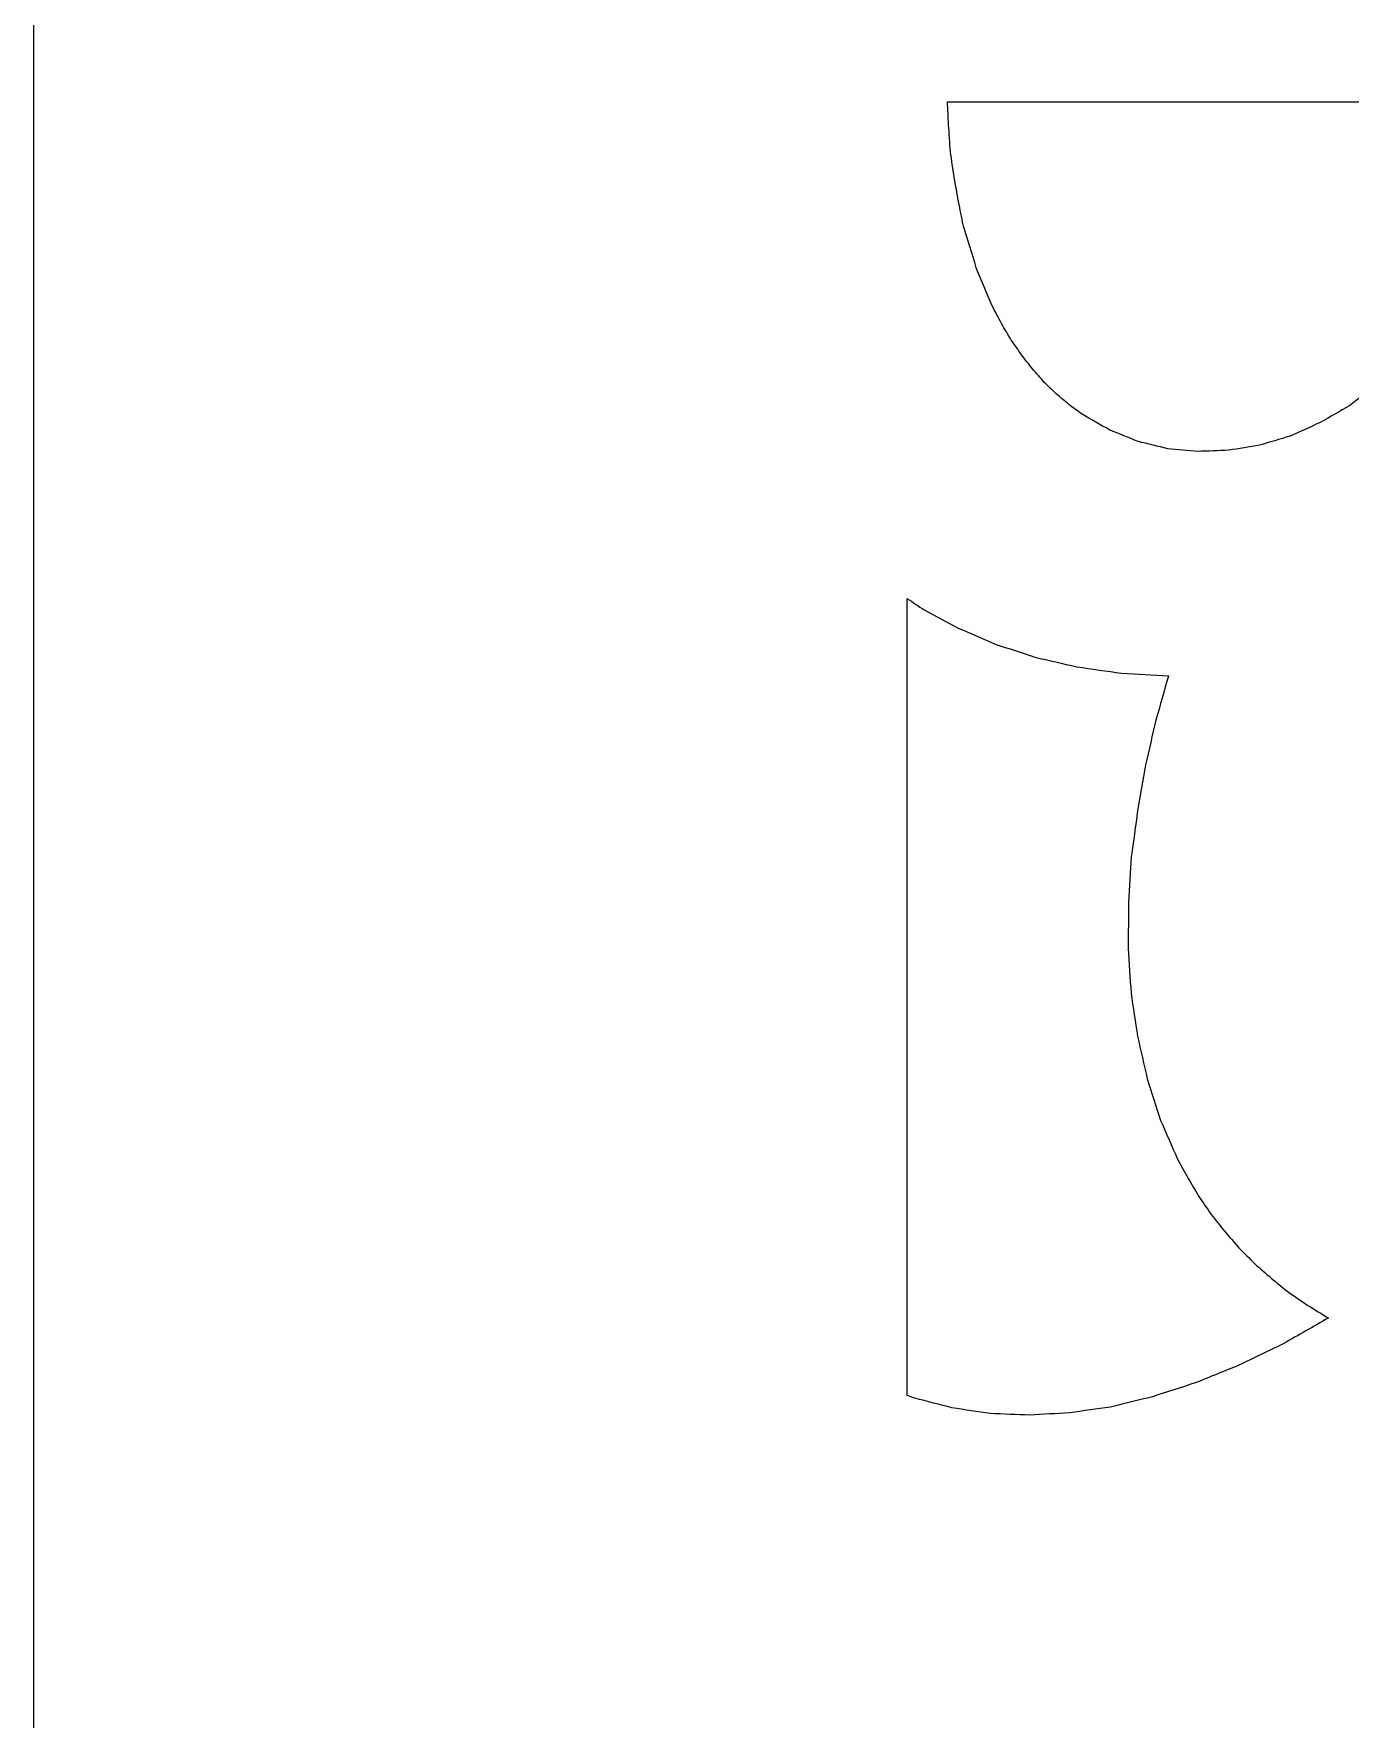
# Model space of a CAD drawing. Header units: centimetres. Extents: x -8.1 to 7.9, y -12 to 13.9.
# Drawn here: x 0.793 to 2.035, y 9.565 to 11.154 of the extents above; entities that cross this region are included whole.
import ezdxf

# ---------------------------------------------------------------- set-up
doc = ezdxf.new("R2010")
doc.units = ezdxf.units.CM
doc.header["$MEASUREMENT"] = 0
doc.layers.add('layer 1', color=7, linetype='Continuous')

msp = doc.modelspace()

# ---------------------------------------------------------------- linework, layer by layer
at = {"layer": 'layer 1', "color": 242, "lineweight": 9}
msp.add_open_spline([(7.85059, 13.91214), (5.49816, 13.91214), (3.14574, 13.91214), (0.79331, 13.91214), (0.79331, 13.91214), (0.79331, 6.04981), (0.79331, -1.81251), (0.79331, -9.67484), (0.79331, -9.67484), (0.79333, -9.67484), (0.79335, -9.67484), (0.79337, -9.67484), (0.79337, -9.67484), (0.79337, -10.43807), (0.79337, -11.2013), (0.79337, -11.96454), (0.79337, -11.96454), (1.06782, -11.96454), (1.34227, -11.96454), (1.61672, -11.96454), (1.61672, -11.96454), (1.61672, -11.84692), (1.61672, -11.72929), (1.61672, -11.61168), (1.61672, -11.61168), (1.90703, -11.61168), (2.19733, -11.61168), (2.48764, -11.61168), (2.48764, -11.61168), (2.48764, -11.38183), (2.48764, -11.15199), (2.48764, -10.92215), (2.48764, -10.92215), (2.60509, -10.9198), (2.72254, -10.91746), (2.83998, -10.91511), (2.83998, -10.91511), (2.86084, -10.97458), (2.88817, -11.02616), (2.93355, -11.07169), (2.93355, -11.07169), (2.97798, -11.11626), (3.0239, -11.14381), (3.07784, -11.15634), (3.07784, -11.15634), (3.14922, -11.17295), (3.2246, -11.16572), (3.28191, -11.11572), (3.28191, -11.11572), (3.33736, -11.06734), (3.36936, -10.98984), (3.38086, -10.91591), (3.38086, -10.91591), (3.41366, -10.91923), (3.44157, -10.91847), (3.4679, -10.9147), (3.4679, -10.9147), (3.59924, -10.8959), (3.66128, -10.81279), (3.67237, -10.68747), (3.67237, -10.68747), (3.67509, -10.65676), (3.67293, -10.62644), (3.66317, -10.59975), (3.66317, -10.59975), (3.66523, -10.60026), (3.6673, -10.60077), (3.66936, -10.60129), (3.66936, -10.60129), (3.71571, -10.61732), (3.76206, -10.63334), (3.80841, -10.64937), (3.80841, -10.64937), (3.83622, -10.93337), (4.05554, -11.1545), (4.32198, -11.1545), (4.32198, -11.1545), (4.58842, -11.1545), (4.80773, -10.93337), (4.83555, -10.64937), (4.83555, -10.64937), (4.8819, -10.63334), (4.92824, -10.61732), (4.97459, -10.60129), (4.97459, -10.60129), (4.97666, -10.60077), (4.97872, -10.60026), (4.98078, -10.59975), (4.98078, -10.59975), (4.97103, -10.62644), (4.96887, -10.65676), (4.97159, -10.68747), (4.97159, -10.68747), (4.98267, -10.81279), (5.04471, -10.8959), (5.17606, -10.9147), (5.17606, -10.9147), (5.20238, -10.91847), (5.23029, -10.91923), (5.2631, -10.91591), (5.2631, -10.91591), (5.27459, -10.98984), (5.30659, -11.06734), (5.36205, -11.11572), (5.36205, -11.11572), (5.41935, -11.16572), (5.49474, -11.17295), (5.56611, -11.15634), (5.56611, -11.15634), (5.62005, -11.14381), (5.66597, -11.11626), (5.71041, -11.07169), (5.71041, -11.07169), (5.75579, -11.02616), (5.78311, -10.97458), (5.80397, -10.91511), (5.80397, -10.91511), (5.92142, -10.91746), (6.03887, -10.9198), (6.15631, -10.92215), (6.15631, -10.92215), (6.15631, -11.15199), (6.15631, -11.38183), (6.15631, -11.61168), (6.15631, -11.61168), (6.44662, -11.61168), (6.73693, -11.61168), (7.02724, -11.61168), (7.02724, -11.61168), (7.02724, -11.72929), (7.02724, -11.84692), (7.02724, -11.96454), (7.02724, -11.96454), (7.30169, -11.96454), (7.57614, -11.96454), (7.85059, -11.96454), (7.85059, -11.96454), (7.85059, -11.2013), (7.85059, -10.43807), (7.85059, -9.67484), (7.85059, -9.67484), (7.85059, -1.81251), (7.85059, 6.04981), (7.85059, 13.91214)], degree=3, knots=[0, 0, 0, 0, 0.027027, 0.027027, 0.027027, 0.027027, 0.0540541, 0.0540541, 0.0540541, 0.0540541, 0.0810811, 0.0810811, 0.0810811, 0.0810811, 0.1081081, 0.1081081, 0.1081081, 0.1081081, 0.1351351, 0.1351351, 0.1351351, 0.1351351, 0.1621622, 0.1621622, 0.1621622, 0.1621622, 0.1891892, 0.1891892, 0.1891892, 0.1891892, 0.2162162, 0.2162162, 0.2162162, 0.2162162, 0.2432432, 0.2432432, 0.2432432, 0.2432432, 0.2702703, 0.2702703, 0.2702703, 0.2702703, 0.2972973, 0.2972973, 0.2972973, 0.2972973, 0.3243243, 0.3243243, 0.3243243, 0.3243243, 0.3513514, 0.3513514, 0.3513514, 0.3513514, 0.3783784, 0.3783784, 0.3783784, 0.3783784, 0.4054054, 0.4054054, 0.4054054, 0.4054054, 0.4324324, 0.4324324, 0.4324324, 0.4324324, 0.4594595, 0.4594595, 0.4594595, 0.4594595, 0.4864865, 0.4864865, 0.4864865, 0.4864865, 0.5135135, 0.5135135, 0.5135135, 0.5135135, 0.5405405, 0.5405405, 0.5405405, 0.5405405, 0.5675676, 0.5675676, 0.5675676, 0.5675676, 0.5945946, 0.5945946, 0.5945946, 0.5945946, 0.6216216, 0.6216216, 0.6216216, 0.6216216, 0.6486486, 0.6486486, 0.6486486, 0.6486486, 0.6756757, 0.6756757, 0.6756757, 0.6756757, 0.7027027, 0.7027027, 0.7027027, 0.7027027, 0.7297297, 0.7297297, 0.7297297, 0.7297297, 0.7567568, 0.7567568, 0.7567568, 0.7567568, 0.7837838, 0.7837838, 0.7837838, 0.7837838, 0.8108108, 0.8108108, 0.8108108, 0.8108108, 0.8378378, 0.8378378, 0.8378378, 0.8378378, 0.8648649, 0.8648649, 0.8648649, 0.8648649, 0.8918919, 0.8918919, 0.8918919, 0.8918919, 0.9189189, 0.9189189, 0.9189189, 0.9189189, 0.9459459, 0.9459459, 0.9459459, 0.9459459, 1, 1, 1, 1], dxfattribs=at)
at = {"layer": 'layer 1', "color": 7, "lineweight": 9}
for points, knots in [([(1.6548, 11.08923), (1.65513, 11.08203), (1.65545, 11.07484), (1.65577, 11.06764), (1.65577, 11.06764), (1.65636, 11.0592), (1.65695, 11.05075), (1.65753, 11.04232), (1.65753, 11.04232), (1.6587, 11.03424), (1.65989, 11.02615), (1.66106, 11.01808), (1.66106, 11.01808), (1.66244, 11.01049), (1.6638, 11.00288), (1.66517, 10.99528), (1.66517, 10.99528), (1.66664, 10.98793), (1.66812, 10.98057), (1.66959, 10.97322), (1.66959, 10.97322), (1.67371, 10.95972), (1.67783, 10.9462), (1.68194, 10.93271), (1.68194, 10.93271), (1.68694, 10.92076), (1.69194, 10.90883), (1.69694, 10.89689), (1.69694, 10.89689), (1.69987, 10.89134), (1.70282, 10.88579), (1.70575, 10.88024), (1.70575, 10.88024), (1.70879, 10.87506), (1.71183, 10.86987), (1.71488, 10.86468), (1.71488, 10.86468), (1.71811, 10.86011), (1.72135, 10.85552), (1.72458, 10.85094), (1.72458, 10.85094), (1.72801, 10.84648), (1.73143, 10.84202), (1.73486, 10.83756), (1.73486, 10.83756), (1.7386, 10.83334), (1.74231, 10.82911), (1.74605, 10.82489), (1.74605, 10.82489), (1.74977, 10.82128), (1.7535, 10.81766), (1.75722, 10.81404), (1.75722, 10.81404), (1.76124, 10.81066), (1.76525, 10.80729), (1.76927, 10.80391), (1.76927, 10.80391), (1.77339, 10.8009), (1.77751, 10.79789), (1.78163, 10.79487), (1.78163, 10.79487), (1.79025, 10.78992), (1.79887, 10.78498), (1.8075, 10.78003), (1.8075, 10.78003), (1.81651, 10.77642), (1.82554, 10.7728), (1.83455, 10.76918), (1.83455, 10.76918), (1.84387, 10.7669), (1.85317, 10.7646), (1.86249, 10.76231), (1.86249, 10.76231), (1.8719, 10.76146), (1.88131, 10.76062), (1.89071, 10.75977), (1.89071, 10.75977), (1.90041, 10.76014), (1.91012, 10.7605), (1.91984, 10.76086), (1.91984, 10.76086), (1.92953, 10.76243), (1.93923, 10.764), (1.94895, 10.76557), (1.94895, 10.76557), (1.95855, 10.76845), (1.96815, 10.77135), (1.97776, 10.77425), (1.97776, 10.77425), (1.98717, 10.77846), (1.99658, 10.78269), (2.00598, 10.78691), (2.00598, 10.78691), (2.0152, 10.79222), (2.02441, 10.79753), (2.03363, 10.80283), (2.03363, 10.80283), (2.04235, 10.80958), (2.05107, 10.81633), (2.0598, 10.82309), (2.0598, 10.82309), (2.06401, 10.82683), (2.06823, 10.83056), (2.07244, 10.8343), (2.07244, 10.8343), (2.07646, 10.8384), (2.08048, 10.84251), (2.0845, 10.8466), (2.0845, 10.8466), (2.08852, 10.85094), (2.09254, 10.85528), (2.09655, 10.85962), (2.09655, 10.85962), (2.10027, 10.86446), (2.10401, 10.86928), (2.10774, 10.8741), (2.10774, 10.8741), (2.11135, 10.87892), (2.11498, 10.88375), (2.11861, 10.88857), (2.11861, 10.88857), (2.12204, 10.89388), (2.12547, 10.89918), (2.12891, 10.90449), (2.12891, 10.90449), (2.13527, 10.91582), (2.14164, 10.92716), (2.14802, 10.93849), (2.14802, 10.93849), (2.15341, 10.95103), (2.15879, 10.96357), (2.16419, 10.97611), (2.16419, 10.97611), (2.1687, 10.98987), (2.1732, 11.00361), (2.17771, 11.01736), (2.17771, 11.01736), (2.18105, 11.03207), (2.18438, 11.04677), (2.18771, 11.06148), (2.18771, 11.06148), (2.18897, 11.07074), (2.19021, 11.07998), (2.19147, 11.08923), (2.19147, 11.08923), (2.01258, 11.08923), (1.83369, 11.08923), (1.6548, 11.08923)], [0, 0, 0, 0, 0.0263158, 0.0263158, 0.0263158, 0.0263158, 0.0526316, 0.0526316, 0.0526316, 0.0526316, 0.0789474, 0.0789474, 0.0789474, 0.0789474, 0.1052632, 0.1052632, 0.1052632, 0.1052632, 0.1315789, 0.1315789, 0.1315789, 0.1315789, 0.1578947, 0.1578947, 0.1578947, 0.1578947, 0.1842105, 0.1842105, 0.1842105, 0.1842105, 0.2105263, 0.2105263, 0.2105263, 0.2105263, 0.2368421, 0.2368421, 0.2368421, 0.2368421, 0.2631579, 0.2631579, 0.2631579, 0.2631579, 0.2894737, 0.2894737, 0.2894737, 0.2894737, 0.3157895, 0.3157895, 0.3157895, 0.3157895, 0.3421053, 0.3421053, 0.3421053, 0.3421053, 0.3684211, 0.3684211, 0.3684211, 0.3684211, 0.3947368, 0.3947368, 0.3947368, 0.3947368, 0.4210526, 0.4210526, 0.4210526, 0.4210526, 0.4473684, 0.4473684, 0.4473684, 0.4473684, 0.4736842, 0.4736842, 0.4736842, 0.4736842, 0.5, 0.5, 0.5, 0.5, 0.5263158, 0.5263158, 0.5263158, 0.5263158, 0.5526316, 0.5526316, 0.5526316, 0.5526316, 0.5789474, 0.5789474, 0.5789474, 0.5789474, 0.6052632, 0.6052632, 0.6052632, 0.6052632, 0.6315789, 0.6315789, 0.6315789, 0.6315789, 0.6578947, 0.6578947, 0.6578947, 0.6578947, 0.6842105, 0.6842105, 0.6842105, 0.6842105, 0.7105263, 0.7105263, 0.7105263, 0.7105263, 0.7368421, 0.7368421, 0.7368421, 0.7368421, 0.7631579, 0.7631579, 0.7631579, 0.7631579, 0.7894737, 0.7894737, 0.7894737, 0.7894737, 0.8157895, 0.8157895, 0.8157895, 0.8157895, 0.8421053, 0.8421053, 0.8421053, 0.8421053, 0.8684211, 0.8684211, 0.8684211, 0.8684211, 0.8947368, 0.8947368, 0.8947368, 0.8947368, 0.9210526, 0.9210526, 0.9210526, 0.9210526, 0.9473684, 0.9473684, 0.9473684, 0.9473684, 1, 1, 1, 1]), ([(2.01392, 9.94291), (2.00745, 9.9469), (2.00098, 9.95087), (1.99452, 9.95485), (1.99452, 9.95485), (1.98844, 9.95895), (1.98236, 9.96304), (1.97629, 9.96716), (1.97629, 9.96716), (1.9708, 9.97162), (1.96531, 9.97608), (1.95982, 9.98054), (1.95982, 9.98054), (1.95463, 9.98512), (1.94942, 9.9897), (1.94423, 9.99428), (1.94423, 9.99428), (1.93934, 9.99922), (1.93443, 10.00417), (1.92953, 10.00912), (1.92953, 10.00912), (1.92503, 10.0143), (1.92052, 10.01948), (1.91601, 10.02467), (1.91601, 10.02467), (1.91179, 10.02997), (1.90758, 10.03528), (1.90337, 10.04059), (1.90337, 10.04059), (1.89944, 10.04626), (1.89552, 10.05193), (1.8916, 10.05758), (1.8916, 10.05758), (1.88827, 10.06325), (1.88494, 10.06892), (1.8816, 10.07459), (1.8816, 10.07459), (1.87827, 10.08062), (1.87494, 10.08666), (1.8716, 10.09269), (1.8716, 10.09269), (1.86631, 10.10486), (1.86102, 10.11704), (1.85573, 10.12922), (1.85573, 10.12922), (1.85151, 10.14224), (1.8473, 10.15527), (1.84308, 10.1683), (1.84308, 10.1683), (1.84004, 10.18168), (1.837, 10.19506), (1.83396, 10.20845), (1.83396, 10.20845), (1.83191, 10.22207), (1.82985, 10.2357), (1.82779, 10.24932), (1.82779, 10.24932), (1.82691, 10.26344), (1.82602, 10.27755), (1.82515, 10.29165), (1.82515, 10.29165), (1.82524, 10.306), (1.82534, 10.32035), (1.82544, 10.33471), (1.82544, 10.33471), (1.82632, 10.34906), (1.82721, 10.3634), (1.82808, 10.37775), (1.82808, 10.37775), (1.83005, 10.39222), (1.832, 10.40669), (1.83396, 10.42116), (1.83396, 10.42116), (1.83642, 10.43552), (1.83887, 10.44987), (1.84132, 10.46422), (1.84132, 10.46422), (1.84464, 10.47832), (1.84798, 10.49243), (1.85132, 10.50654), (1.85132, 10.50654), (1.85523, 10.52041), (1.85915, 10.53428), (1.86307, 10.54814), (1.86307, 10.54814), (1.84837, 10.54899), (1.83368, 10.54983), (1.81897, 10.55068), (1.81897, 10.55068), (1.80485, 10.55273), (1.79074, 10.55478), (1.77663, 10.55682), (1.77663, 10.55682), (1.7635, 10.55984), (1.75035, 10.56285), (1.73722, 10.56587), (1.73722, 10.56587), (1.72478, 10.56998), (1.71232, 10.57407), (1.69987, 10.57817), (1.69987, 10.57817), (1.68841, 10.58311), (1.67694, 10.58806), (1.66547, 10.593), (1.66547, 10.593), (1.65459, 10.59879), (1.64371, 10.60458), (1.63283, 10.61037), (1.63283, 10.61037), (1.62744, 10.61398), (1.62205, 10.61759), (1.61666, 10.6212), (1.61666, 10.6212), (1.61666, 10.37081), (1.61666, 10.12042), (1.61666, 9.87003), (1.61666, 9.87003), (1.61912, 9.86912), (1.62157, 9.86821), (1.62401, 9.8673), (1.62401, 9.8673), (1.63568, 9.86429), (1.64734, 9.86127), (1.659, 9.85826), (1.659, 9.85826), (1.67106, 9.85644), (1.68311, 9.85464), (1.69517, 9.85283), (1.69517, 9.85283), (1.70752, 9.85235), (1.71988, 9.85187), (1.73222, 9.85138), (1.73222, 9.85138), (1.74477, 9.8521), (1.75731, 9.85283), (1.76986, 9.85356), (1.76986, 9.85356), (1.7827, 9.85537), (1.79554, 9.85717), (1.80838, 9.85898), (1.80838, 9.85898), (1.82161, 9.86224), (1.83485, 9.8655), (1.84808, 9.86875), (1.84808, 9.86875), (1.86151, 9.87309), (1.87494, 9.87743), (1.88836, 9.88177), (1.88836, 9.88177), (1.90209, 9.88732), (1.9158, 9.89287), (1.92953, 9.89841), (1.92953, 9.89841), (1.94346, 9.90517), (1.95737, 9.91192), (1.97129, 9.91867), (1.97129, 9.91867), (1.98549, 9.92675), (1.99972, 9.93483), (2.01392, 9.94291)], [0, 0, 0, 0, 0.0243902, 0.0243902, 0.0243902, 0.0243902, 0.0487805, 0.0487805, 0.0487805, 0.0487805, 0.0731707, 0.0731707, 0.0731707, 0.0731707, 0.097561, 0.097561, 0.097561, 0.097561, 0.1219512, 0.1219512, 0.1219512, 0.1219512, 0.1463415, 0.1463415, 0.1463415, 0.1463415, 0.1707317, 0.1707317, 0.1707317, 0.1707317, 0.195122, 0.195122, 0.195122, 0.195122, 0.2195122, 0.2195122, 0.2195122, 0.2195122, 0.2439024, 0.2439024, 0.2439024, 0.2439024, 0.2682927, 0.2682927, 0.2682927, 0.2682927, 0.2926829, 0.2926829, 0.2926829, 0.2926829, 0.3170732, 0.3170732, 0.3170732, 0.3170732, 0.3414634, 0.3414634, 0.3414634, 0.3414634, 0.3658537, 0.3658537, 0.3658537, 0.3658537, 0.3902439, 0.3902439, 0.3902439, 0.3902439, 0.4146341, 0.4146341, 0.4146341, 0.4146341, 0.4390244, 0.4390244, 0.4390244, 0.4390244, 0.4634146, 0.4634146, 0.4634146, 0.4634146, 0.4878049, 0.4878049, 0.4878049, 0.4878049, 0.5121951, 0.5121951, 0.5121951, 0.5121951, 0.5365854, 0.5365854, 0.5365854, 0.5365854, 0.5609756, 0.5609756, 0.5609756, 0.5609756, 0.5853659, 0.5853659, 0.5853659, 0.5853659, 0.6097561, 0.6097561, 0.6097561, 0.6097561, 0.6341463, 0.6341463, 0.6341463, 0.6341463, 0.6585366, 0.6585366, 0.6585366, 0.6585366, 0.6829268, 0.6829268, 0.6829268, 0.6829268, 0.7073171, 0.7073171, 0.7073171, 0.7073171, 0.7317073, 0.7317073, 0.7317073, 0.7317073, 0.7560976, 0.7560976, 0.7560976, 0.7560976, 0.7804878, 0.7804878, 0.7804878, 0.7804878, 0.804878, 0.804878, 0.804878, 0.804878, 0.8292683, 0.8292683, 0.8292683, 0.8292683, 0.8536585, 0.8536585, 0.8536585, 0.8536585, 0.8780488, 0.8780488, 0.8780488, 0.8780488, 0.902439, 0.902439, 0.902439, 0.902439, 0.9268293, 0.9268293, 0.9268293, 0.9268293, 0.9512195, 0.9512195, 0.9512195, 0.9512195, 1, 1, 1, 1])]:
    msp.add_open_spline(points, degree=3, knots=knots, dxfattribs=at)

doc.saveas('drawing.dxf')
